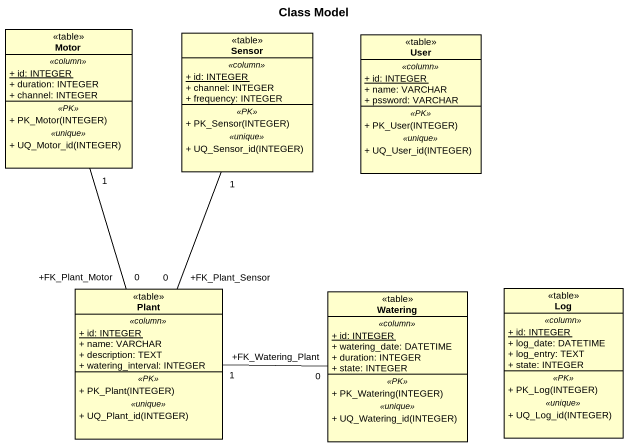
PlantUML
@startuml
title Class Model
hide circle
hide empty members
skinparam classAttributeIconSize 0
class Motor <<table>> {
  .. <<column>> ..
  {static} + id: INTEGER
  + duration: INTEGER
  + channel: INTEGER
  .. <<PK>> ..
  + PK_Motor(INTEGER)
  .. <<unique>> ..
  + UQ_Motor_id(INTEGER)
}
class Sensor <<table>> {
  .. <<column>> ..
  {static} + id: INTEGER
  + channel: INTEGER
  + frequency: INTEGER
  .. <<PK>> ..
  + PK_Sensor(INTEGER)
  .. <<unique>> ..
  + UQ_Sensor_id(INTEGER)
}
class User <<table>> {
  .. <<column>> ..
  {static} + id: INTEGER
  + name: VARCHAR
  + pssword: VARCHAR
  .. <<PK>> ..
  + PK_User(INTEGER)
  .. <<unique>> ..
  + UQ_User_id(INTEGER)
}
class Plant <<table>> {
  .. <<column>> ..
  {static} + id: INTEGER
  + name: VARCHAR
  + description: TEXT
  + watering_interval: INTEGER
  .. <<PK>> ..
  + PK_Plant(INTEGER)
  .. <<unique>> ..
  + UQ_Plant_id(INTEGER)
}
class Watering <<table>> {
  .. <<column>> ..
  {static} + id: INTEGER
  + watering_date: DATETIME
  + duration: INTEGER
  + state: INTEGER
  .. <<PK>> ..
  + PK_Watering(INTEGER)
  .. <<unique>> ..
  + UQ_Watering_id(INTEGER)
}
class Log <<table>> {
  .. <<column>> ..
  {static} + id: INTEGER
  + log_date: DATETIME
  + log_entry: TEXT
  + state: INTEGER
  .. <<PK>> ..
  + PK_Log(INTEGER)
  .. <<unique>> ..
  + UQ_Log_id(INTEGER)
}
Plant "+FK_Plant_Motor\n0" -up- "1" Motor
Plant "+FK_Plant_Sensor\n0" -up- "1" Sensor
Watering "+FK_Watering_Plant\n0" -left- "1" Plant
@enduml
